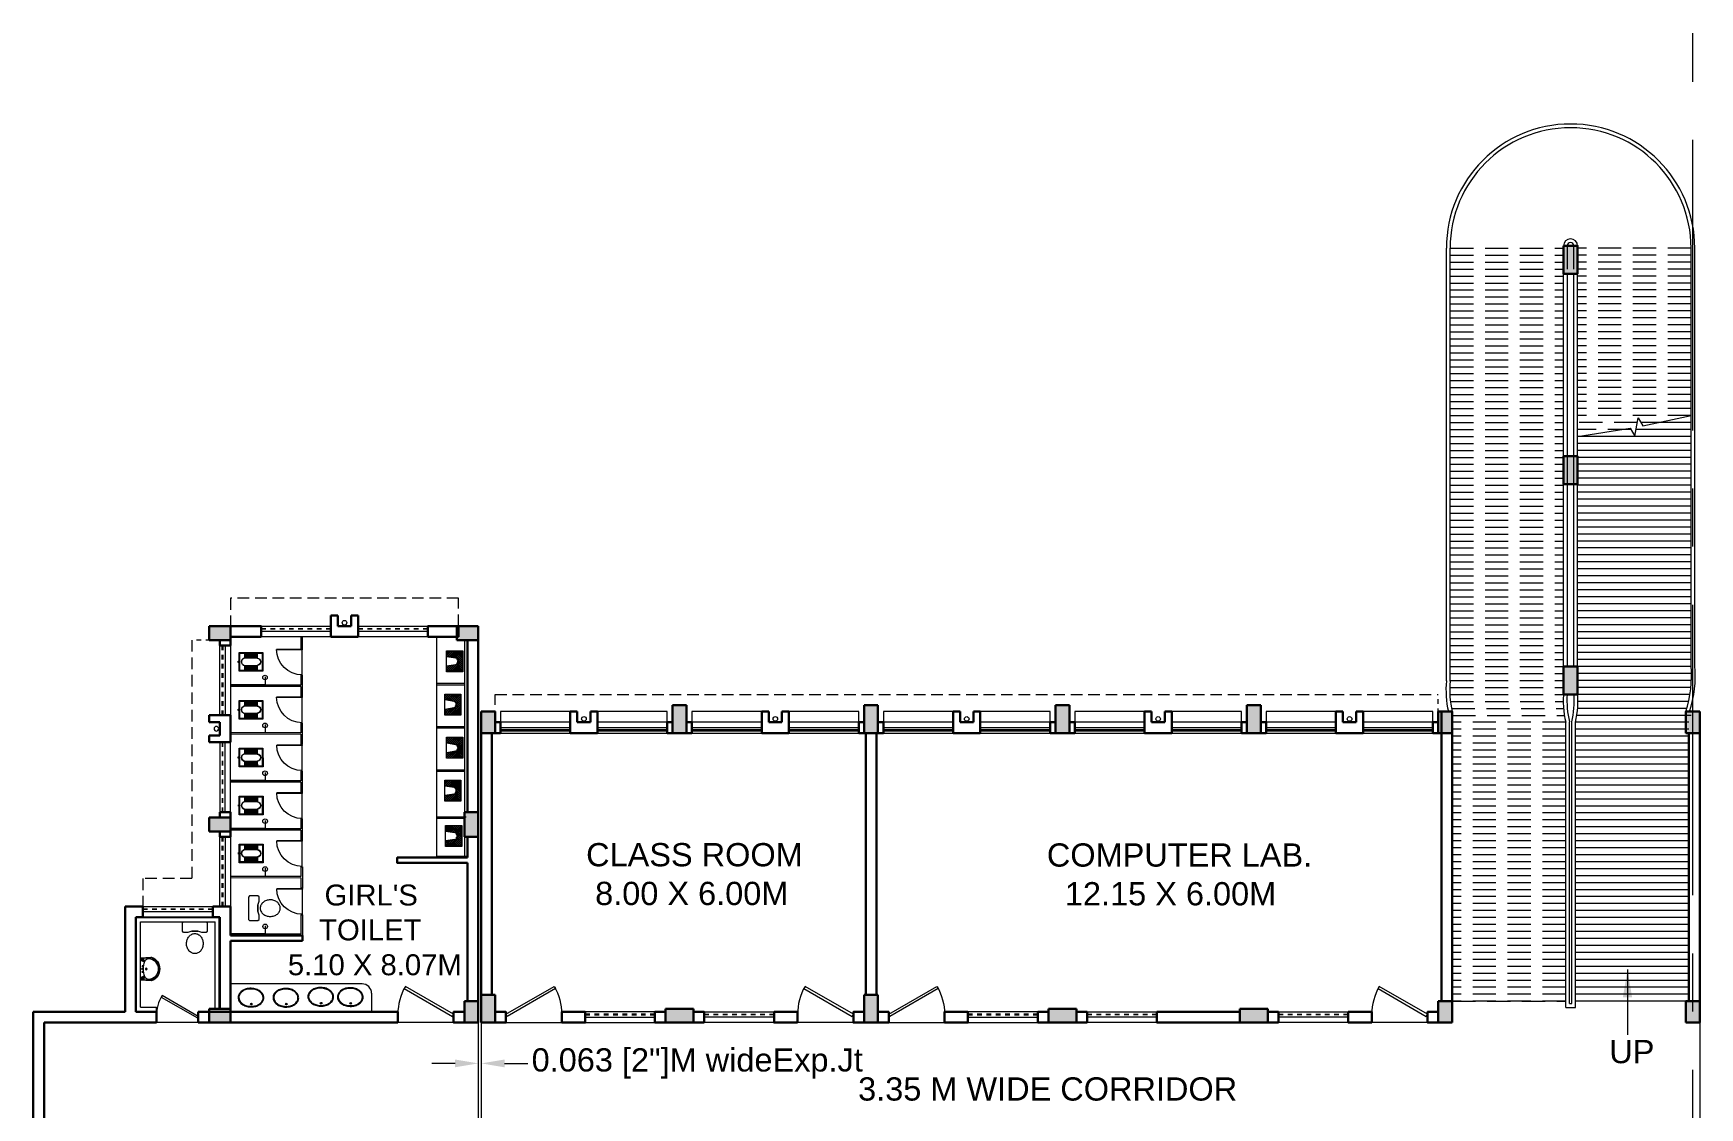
# Model space of a CAD drawing. Header units: millimetres. Extents: x 1898 to 3725, y 783 to 1532.
# Drawn here: x 3295.74 to 3331.57, y 1094.45 to 1117.56 of the extents above; entities that cross this region are included whole.
import ezdxf

# ---------------------------------------------------------------- set-up
doc = ezdxf.new("R2010")
doc.units = ezdxf.units.MM
for name, pattern in [('CENTER', [2, 1.25, -0.25, 0.25, -0.25]), ('CENTER2', [1.125, 0.75, -0.125, 0.125, -0.125]), ('DASHED', [0.75, 0.5, -0.25]), ('DASHED2', [0.375, 0.25, -0.125])]:
    doc.linetypes.add(name, pattern=pattern)
doc.layers.get('0').update_dxf_attribs({"lineweight": 20})
doc.layers.get('Defpoints').update_dxf_attribs({"lineweight": 15})
for name, color, linetype, lineweight in [('CLL LEV.', 15, 'Continuous', 18), ('COL HATCH', 253, 'Continuous', 13), ('Column', 251, 'Continuous', 30), ('CUBICAL TOILET', 5, 'Continuous', 15), ('DIM', 6, 'Continuous', 18), ('Door', 54, 'Continuous', 18), ('ELEV.2', 250, 'Continuous', 20), ('expension joint', 248, 'Continuous', 18), ('Fixture', 44, 'Continuous', 13), ('GRID', 134, 'CENTER', 18), ('PROJ.', 30, 'DASHED2', 15), ('Railing', 23, 'Continuous', 13), ('RAMP', 213, 'Continuous', 20), ('TEXT', 7, 'Continuous', 15), ('Ventilator', 4, 'DASHED', 18), ('Wall', 7, 'Continuous', 30), ('Window', 150, 'Continuous', 15), ('Window-Wall', 7, 'Continuous', 18)]:
    doc.layers.add(name, color=color, linetype=linetype, lineweight=lineweight)
doc.styles.add('DIM', font='arial.ttf', dxfattribs={"height": 0.5})
doc.styles.add('L120', font='arial.ttf', dxfattribs={"height": 0.6})
doc.styles.get("Standard").update_dxf_attribs({"font": 'arial.ttf', "height": 0.2})
doc.dimstyles.new('Current Dim style', dxfattribs={"dimscale": 0.3, "dimtxt": 0.2, "dimasz": 2, "dimexe": 0.18, "dimexo": 1, "dimgap": 0.09, "dimtad": 0, "dimzin": 0, "dimdsep": 46, "dimtxsty": 'Standard', "dimcen": 0.09, "dimclrd": 256, "dimclre": 256, "dimclrt": 7, "dimadec": 0, "dimazin": 0, "dimtfac": 1, "dimtofl": 0, "dimtmove": 2, "dimatfit": 3, "dimfxl": 0, "dimtolj": 1, "dimtzin": 0, "dimlwd": -1, "dimlwe": -1, "dimarcsym": 0})
doc.dimstyles.new('DIM', dxfattribs={"dimtxt": 0.5, "dimasz": 0.5, "dimexe": 0.02, "dimexo": 0, "dimgap": 0.1, "dimtad": 0, "dimdec": 3, "dimzin": 0, "dimdsep": 46, "dimtxsty": 'DIM', "dimcen": 0, "dimclrd": 251, "dimclre": 256, "dimclrt": 7, "dimadec": 0, "dimazin": 0, "dimtfac": 1, "dimtdec": 3, "dimtofl": 0, "dimtmove": 0, "dimatfit": 3, "dimfxl": 0, "dimtolj": 1, "dimtzin": 0, "dimlwd": -1, "dimlwe": -1, "dimarcsym": 0})

# ---------------------------------------------------------------- blocks, each defined once
blk = doc.blocks.new('*U18')
for p, q in [((0, 0), (0, 6)), ((40, 0), (40, 6))]:
    blk.add_line(p, q)
blk.add_lwpolyline([(0, 0), (34.6, -20), (35.5, -18.5), (0.9, 1.5)], close=True)
blk.add_arc((0, 0), 40, 330, 360)
blk = doc.blocks.new('Door')
at = {"layer": 'Door'}
blk.add_line((0, 0.18), (1.199, 0.18), dxfattribs=at)
at = {"layer": 'Door', "xscale": 0.0299845412869386, "yscale": 0.0299845412869386, "zscale": 0.0299845412869386}
blk.add_blockref('*U18', (0, 0), dxfattribs=at)
blk = doc.blocks.new('VENTILATOR')
at = {"layer": 'Ventilator', "ltscale": 0.02}
for p, q in [((-0.18, -1.5), (-0.18, 0)), ((-0.165, 0), (-0.165, -1.5))]:
    blk.add_line(p, q, dxfattribs=at)
at = {"layer": 'Window-Wall'}
for p, q in [((-0.23, 0), (0, 0)), ((-0.23, -1.5), (-0.23, 0)), ((-0.115, 0), (-0.115, -1.5)), ((0, 0), (0, -1.5)), ((-0.23, -1.5), (0, -1.5))]:
    blk.add_line(p, q, dxfattribs=at)
blk = doc.blocks.new('WINDOW 1')
at = {"layer": 'CLL LEV.'}
for p, q in [((-0.23, 0), (-0.46, 0)), ((-0.46, 0), (-0.46, -1.5)), ((-0.46, -1.5), (-0.23, -1.5))]:
    blk.add_line(p, q, dxfattribs=at)
at = {"layer": 'Window'}
for p, q in [((-0.065, 0), (-0.065, -1.5)), ((-0.05, -1.5), (-0.05, 0))]:
    blk.add_line(p, q, dxfattribs=at)
at = {"layer": 'Window-Wall'}
for p, q in [((0, 0), (-0.23, 0)), ((-0.23, 0), (-0.23, -1.5)), ((-0.115, 0), (-0.115, -1.5)), ((0, -1.5), (0, 0)), ((-0.23, -1.5), (0, -1.5))]:
    blk.add_line(p, q, dxfattribs=at)
blk = doc.blocks.new('SHAFT')
at = {"layer": 'Fixture'}
blk.add_circle((0.327, -0.302), 0.05, dxfattribs=at)
at = {"layer": 'Wall'}
for p, q in [((0.035, 0), (0.62, 0)), ((0.035, 0), (0.035, -0.46)), ((0.185, -0.46), (0.185, -0.23)), ((0.185, -0.23), (0.47, -0.23)), ((0.47, -0.46), (0.47, -0.23)), ((0.62, 0), (0.62, -0.46)), ((0.035, -0.46), (0.185, -0.46)), ((0.62, -0.46), (0.47, -0.46))]:
    blk.add_line(p, q, dxfattribs=at)
blk = doc.blocks.new('C2')
at = {"layer": 'COL HATCH'}
h = blk.add_hatch(color=256, dxfattribs=at)
h.dxf.hatch_style = 1
h.paths.add_polyline_path([(0.3, 0), (0, 0), (0, -0.6), (0.3, -0.6)])
at = {"layer": 'Column'}
for p, q in [((0, 0), (0, -0.6)), ((0.3, 0), (0, 0)), ((0.3, -0.6), (0.3, 0)), ((0, -0.6), (0.3, -0.6))]:
    blk.add_line(p, q, dxfattribs=at)
blk = doc.blocks.new('C3')
at = {"layer": 'COL HATCH'}
h = blk.add_hatch(color=256, dxfattribs=at)
h.dxf.hatch_style = 1
h.paths.add_polyline_path([(0.3, 0), (0, 0), (0, -0.53), (0.3, -0.53)])
at = {"layer": 'Column'}
for p, q in [((0, 0), (0, -0.53)), ((0.3, 0), (0, 0)), ((0.3, -0.53), (0.3, 0)), ((0, -0.53), (0.3, -0.53))]:
    blk.add_line(p, q, dxfattribs=at)
blk = doc.blocks.new('CU')
at = {"layer": 'COL HATCH', "linetype": 'CENTER2'}
h = blk.add_hatch(color=256, dxfattribs=at)
h.dxf.hatch_style = 1
h.paths.add_polyline_path([(0, 0.035), (0, -0.265), (0.46, -0.265), (0.46, 0.035)])
at = {"layer": 'Column', "linetype": 'CENTER2'}
blk.add_lwpolyline([(0, 0.035), (0, -0.265), (0.46, -0.265), (0.46, 0.035), (0, 0.035)], dxfattribs=at)
blk = doc.blocks.new('RH 1200')
for p, q in [((21, 0), (21, 43.3)), ((21.7, 0), (21.7, 43.3)), ((-21.7, 0), (21.7, 0)), ((21.7, 0), (21, 0))]:
    blk.add_line(p, q)
at = {"extrusion": (0, 0, -1)}
blk.add_ellipse((21.7, 0), major_axis=(-30.6, 30.6), ratio=1, start_param=5.497787, end_param=7.068583, dxfattribs=at)
blk = doc.blocks.new('GHH')
at = {"layer": 'Door', "ltscale": 20}
blk.add_line((3289.697, -299.103), (3289.697, -299.853), dxfattribs=at)
at = {"layer": 'Door', "ltscale": 20, "xscale": 0.015874999996413, "yscale": 0.015874999996413, "zscale": 0.015874999996413, "rotation": 270}
blk.add_blockref('RH 1200', (3289.697, -299.479), dxfattribs=at)
blk = doc.blocks.new('RSA CL6')
for p, q in [((5.5, 3.5), (5.5, 7.3)), ((5.9, 3.5), (5.9, 7.3)), ((6.3, 3.5), (6.3, 7.3)), ((6.7, 3.4), (6.7, 7.3)), ((7.1, 3.4), (7.1, 7.3)), ((7.5, 3.4), (7.5, 7.3)), ((7.9, 3.4), (7.9, 7.3)), ((8.3, 3.4), (8.3, 7.3)), ((8.7, 3.4), (8.7, 7.3)), ((9.1, 3.4), (9.1, 7.3)), ((9.4, 3.4), (9.4, 7.3)), ((9.8, 3.4), (9.8, 7.3)), ((10.2, 3.4), (10.2, 7.3)), ((10.6, 3.4), (10.6, 7.3)), ((11, 3.3), (11, 7.3)), ((11.4, 3.3), (11.4, 7.3)), ((11.8, 3.3), (11.8, 7.3)), ((12.2, 3.3), (12.2, 7.3)), ((12.6, 3.3), (12.6, 7.3)), ((13, 3.3), (13, 7.3)), ((13.4, 3.3), (13.4, 7.3)), ((13.8, 3.3), (13.8, 7.3)), ((14.2, 3.3), (14.2, 7.3)), ((14.6, 3.3), (14.6, 7.3)), ((15, 3.2), (15, 7.3)), ((15.4, 3.2), (15.4, 7.3)), ((15.7, 3.2), (15.7, 7.3)), ((16.1, 3.2), (16.1, 7.3)), ((16.1, 7.3), (16.1, 3.2)), ((5.5, -7.3), (5.5, -3.5)), ((5.9, -7.3), (5.9, -3.5)), ((6.3, -7.3), (6.3, -3.4)), ((6.7, -7.3), (6.7, -3.4)), ((7.1, -7.3), (7.1, -3.4)), ((7.5, -7.3), (7.5, -3.4)), ((7.9, -7.3), (7.9, -3.4)), ((8.3, -7.3), (8.3, -3.4)), ((8.7, -7.3), (8.7, -3.4)), ((9.1, -7.3), (9.1, -3.4)), ((9.4, -7.3), (9.4, -3.4)), ((9.8, -7.3), (9.8, -3.3)), ((10.2, -7.3), (10.2, -3.3)), ((10.6, -7.3), (10.6, -3.3)), ((11, -7.3), (11, -3.3)), ((11.4, -7.3), (11.4, -3.3)), ((11.8, -7.3), (11.8, -3.3)), ((12.2, -7.3), (12.2, -3.3)), ((12.6, -7.3), (12.6, -3.3)), ((13, -7.3), (13, -3.3)), ((13.4, -7.3), (13.4, -3.2)), ((13.8, -7.3), (13.8, -3.2)), ((14.2, -7.3), (14.2, -3.2)), ((14.6, -7.3), (14.6, -3.2)), ((15, -7.3), (15, -3.2)), ((15.4, -7.3), (15.4, -3.2)), ((15.7, -7.3), (15.7, -3.2)), ((16.1, -3.2), (16.1, -7.3)), ((16.1, -7.3), (16.1, -3.2))]:
    blk.add_line(p, q)
blk.add_lwpolyline([(0.8, -0.6), (0, -0.6), (0, 0.6), (0.8, 0.6)])
for points in [[(0.8, 7.9), (20.9, 7.9), (20.9, -7.9), (0.8, -7.9)], [(1.4, 7.3), (20.3, 7.3), (20.3, -7.3), (1.4, -7.3)]]:
    blk.add_lwpolyline(points, close=True)
for points in [[(5.5, 3.5), (16.1, 3.2, -0.899983), (16.1, -3.2), (5.5, -3.5, -0.799392)], [(5.5, 3.3), (16.1, 3, -0.897689), (16.1, -3), (5.6, -3.3, -0.793494), (5.5, 3.3)]]:
    blk.add_lwpolyline(points, format="xyb", close=True)
blk = doc.blocks.new('ENGLISH SHEET')
at = {"layer": 'Fixture'}
for p, q in [((4663.798, 251.204), (4663.773, 251.179)), ((4663.773, 251.179), (4663.773, 250.696)), ((4663.976, 251.204), (4663.798, 251.204)), ((4664.002, 251.179), (4663.976, 251.204)), ((4664.002, 251.09), (4664.002, 251.179)), ((4663.976, 251.001), (4664.002, 251.09)), ((4663.976, 250.874), (4663.976, 251.001)), ((4663.976, 251.001), (4663.976, 250.874)), ((4664.002, 250.785), (4663.976, 250.874)), ((4664.002, 250.696), (4664.002, 250.785)), ((4663.773, 250.696), (4663.798, 250.67)), ((4663.798, 250.67), (4663.976, 250.67)), ((4663.976, 250.67), (4664.002, 250.696))]:
    blk.add_line(p, q, dxfattribs=at)
blk.add_lwpolyline([(4664.459, 250.937, 0.117036), (4664.443, 251.003, 0.104338), (4664.396, 251.063, 0.09029), (4664.321, 251.105, 0.09898), (4664.243, 251.115, 0.08237), (4664.159, 251.101, 0.09029), (4664.09, 251.063, 0.104338), (4664.043, 251.003, 0.117036), (4664.027, 250.937, 0.117036), (4664.043, 250.871, 0.104338), (4664.09, 250.811, 0.09029), (4664.159, 250.773, 0.08237), (4664.243, 250.759, 0.08237), (4664.327, 250.773, 0.09029), (4664.396, 250.811, 0.104338), (4664.443, 250.871, 0.117036)], format="xyb", close=True, dxfattribs=at)
blk = doc.blocks.new('RSA BASIN 2')
for points in [[(10.7, -8.1, 0.12976), (10, -5.2, 0.106426), (7.6, -2.5, 0.084431), (4.3, -0.7, 0.073534), (0, 0, 0.073534), (-4.3, -0.5, 0.084431), (-7.7, -2.2, 0.106426), (-10.2, -4.8, 0.12976), (-11, -7.7, 0.12976), (-10.3, -10.6, 0.106426), (-7.9, -13.3, 0.084431), (-4.6, -15.1, 0.073534), (-0.3, -15.8, 0.073534), (4, -15.3, 0.084431), (7.4, -13.6, 0.106426), (9.9, -11, 0.12976)], [(10.1, -7.9, 0.119977), (9.4, -5.5, 0.106426), (7.3, -2.9, 0.084431), (4.1, -1.3, 0.073534), (0, -0.6, 0.073534), (-4.1, -1.1, 0.084431), (-7.4, -2.6, 0.106426), (-9.7, -5.1, 0.12976), (-10.4, -7.7, 0.009633), (-10.4, -7.9, 0.119977), (-9.8, -10.3, 0.106426), (-7.6, -12.9, 0.084431), (-4.4, -14.5, 0.073534), (-0.3, -15.2, 0.073534), (3.8, -14.7, 0.084431), (7.1, -13.2, 0.106426), (9.3, -10.7, 0.12976), (10.1, -8.1, 0.009633)]]:
    blk.add_lwpolyline(points, format="xyb", close=True)
for radius in [0.7, 0.479]:
    blk.add_circle((-0.5, -2.5), radius)
blk = doc.blocks.new('RSA BASIN 9')
for points in [[(-0.1, -16.2, 0.340881), (10, -9, 0.074195), (10.1, -8.9), (9.5, 0), (-9.5, 0), (-10, -8.8, 0.082611), (-10, -9.2, 0.330812), (-0.1, -16.2)], [(0, -15, 0.391482), (8.9, -6.7, 0.252869), (6.5, -3.5, 0.087242), (0, -2.5, 0.079484), (-6.5, -3.5, 0.2542), (-8.8, -6.7, 0.39026), (0, -15)], [(-8.6, -2, -0.907437), (-8.4, -1.8), (-7.5, -2.6, -0.907437), (-7.6, -2.7)], [(-8.2, -1.6, -0.907437), (-8.1, -1.5), (-7.1, -2.3, -0.907437), (-7.3, -2.4)], [(-7.8, -1.3, -0.907437), (-7.7, -1.2), (-6.8, -1.9, -0.907437), (-6.9, -2.1)], [(7.8, -1.3, 0.907437), (7.7, -1.2), (6.8, -1.9, 0.907437), (6.9, -2.1)], [(8.2, -1.6, 0.907437), (8.1, -1.5), (7.1, -2.3, 0.907437), (7.3, -2.4)], [(8.6, -2, 0.907437), (8.4, -1.8), (7.5, -2.6, 0.907437), (7.6, -2.7)]]:
    blk.add_lwpolyline(points, format="xyb", close=True)
for points in [[(-5.9, -3.3), (-6.2, -3, -0.183787), (-6.2, -2.7, 0.126662), (-6.2, -2.4), (-6.6, -1.4, 0.35453), (-7.1, -1), (-8.7, -1, 0.414214), (-9.1, -1.4), (-9.6, -9.1, 0.329849), (-0.1, -15.8, 0.338736), (9.6, -8.9, 0.075632), (9.7, -8.8), (9.1, -1.4, 0.414214), (8.7, -1), (7.1, -1, 0.35453), (6.6, -1.4), (6.2, -2.4, 0.126662), (6.2, -2.7, -0.183787), (6.2, -3), (5.9, -3.3)], [(-6.2, -3.4), (-6.2, -3.3, 0.220542), (-6.5, -3.1), (-8.7, -2.8, -0.361119), (-9.2, -2.3)], [(6.2, -3.4), (6.2, -3.3, -0.220542), (6.5, -3.1), (8.7, -2.8, 0.358803), (9.2, -2.3, 0.358803)]]:
    blk.add_lwpolyline(points, format="xyb")
for centre, radius in [((-2.3, -1.6), 0.399), ((0, -4.8), 0.771), ((0, -4.8), 0.602), ((0, -1.2), 0.399), ((2.3, -1.5), 0.399)]:
    blk.add_circle(centre, radius)
blk = doc.blocks.new('*X4')
at = {"color": 0}
for p, q in [((705, 323), (943, 561)), ((705, 365), (900, 561)), ((705, 408), (858, 561)), ((705, 450), (815, 561)), ((705, 493), (773, 561)), ((705, 535), (730, 561)), ((848, 383), (705, 526)), ((842, 346), (705, 483)), ((835, 310), (705, 441)), ((705, 280), (858, 434)), ((829, 274), (705, 398)), ((705, 238), (847, 381)), ((854, 419), (712, 561)), ((866, 449), (755, 561)), ((888, 469), (797, 561)), ((921, 479), (839, 561)), ((1145, 298), (882, 561)), ((899, 474), (985, 561)), ((1145, 340), (924, 561)), ((944, 477), (1027, 561)), ((1145, 383), (967, 561)), ((971, 462), (1070, 561)), ((990, 438), (1112, 561)), ((998, 404), (1145, 551)), ((1145, 255), (999, 401)), ((1004, 368), (1145, 508)), ((1145, 425), (1009, 561)), ((1011, 332), (1145, 466)), ((1017, 295), (1145, 423)), ((1023, 259), (1145, 381)), ((1145, 467), (1051, 561)), ((1145, 510), (1094, 561)), ((1145, 552), (1136, 561)), ((823, 237), (705, 356)), ((798, 221), (705, 314)), ((755, 221), (705, 271)), ((713, 221), (705, 229)), ((730, 221), (839, 330)), ((772, 221), (830, 279)), ((815, 221), (822, 228)), ((1137, 221), (1007, 350)), ((1095, 221), (1016, 299)), ((1052, 221), (1024, 248)), ((1029, 223), (1145, 339)), ((1069, 221), (1145, 296)), ((1112, 221), (1145, 254))]:
    blk.add_line(p, q, dxfattribs=at)
blk = doc.blocks.new('RSA CL7')
blk.add_lwpolyline([(8.9, 0), (-8.9, 0), (-8.9, -13.8), (-3.9, -13.8), (3.9, -13.8), (8.9, -13.8)], close=True)
blk.add_lwpolyline([(-4.1, -13.6), (-2.8, -5.7, -0.835943), (2.8, -5.8), (4.1, -13.6), (8.7, -13.6), (8.7, -0.2), (-8.7, -0.2), (-8.7, -13.6)], format="xyb", close=True)
blk.add_lwpolyline([(-3.9, -13.8), (-2.6, -5.8, -0.835548), (2.6, -5.8), (3.9, -13.8)], format="xyb")
for centre, start, end in [((-1.4, -4.1), 207.2135, 40.9564), ((0, -3.6), 185.8999, 355.8249), ((1.5, -4.1), 140.9962, 329.3468)]:
    blk.add_arc(centre, 0.493, start, end)
at = {"xscale": 0.0393714285714286, "yscale": 0.0393714285714286, "zscale": 0.0393714285714286}
blk.add_blockref('*X4', (-36.4, -22.3), dxfattribs=at)
blk = doc.blocks.new('RAMP')
at = {"layer": 'COL HATCH'}
h = blk.add_hatch(color=256, dxfattribs=at)
h.dxf.hatch_style = 1
h.paths.add_polyline_path([(2.545, -5.55), (2.845, -5.55), (2.845, -6.15), (2.545, -6.15)])
h = blk.add_hatch(color=256, dxfattribs=at)
h.dxf.hatch_style = 1
h.paths.add_polyline_path([(2.545, -10.075), (2.845, -10.075), (2.845, -10.675), (2.545, -10.675)])
h = blk.add_hatch(color=256, dxfattribs=at)
h.dxf.hatch_style = 1
h.paths.add_polyline_path([(2.545, -14.6), (2.845, -14.6), (2.845, -15.2), (2.545, -15.2)])
at = {"layer": 'Column'}
for points in [[(2.545, -5.55), (2.845, -5.55), (2.845, -6.15), (2.545, -6.15)], [(2.545, -10.075), (2.845, -10.075), (2.845, -10.675), (2.545, -10.675)], [(2.545, -14.6), (2.845, -14.6), (2.845, -15.2), (2.545, -15.2)]]:
    blk.add_lwpolyline(points, close=True, dxfattribs=at)
at = {"layer": 'DIM'}
blk.add_line((2.845, -14.9), (2.845, -14.9), dxfattribs=at)
at = {"layer": 'DIM', "linetype": 'Continuous'}
blk.add_lwpolyline([(2.845, -9.65), (3.979, -9.471), (4.079, -9.644), (4.148, -9.251), (4.248, -9.424), (5.285, -9.2)], dxfattribs=at)
at = {"layer": 'Railing'}
for p, q in [((0.025, -14.909), (0.025, -5.6)), ((0.105, -14.913), (0.105, -5.6)), ((2.545, -14.67), (2.545, -5.55)), ((2.625, -6.05), (2.625, -5.55)), ((2.765, -6.05), (2.765, -5.55)), ((2.845, -14.67), (2.845, -5.55)), ((5.285, -14.583), (5.285, -5.6)), ((5.365, -14.579), (5.365, -5.6)), ((2.625, -14.6), (2.625, -6.15)), ((2.765, -14.6), (2.765, -6.15)), ((2.59, -21.935), (2.59, -15.8)), ((2.67, -21.848), (2.67, -15.791)), ((2.72, -21.848), (2.72, -15.791)), ((2.8, -21.935), (2.8, -15.8)), ((2.67, -21.848), (2.72, -21.848)), ((2.59, -21.935), (2.8, -21.935))]:
    blk.add_line(p, q, dxfattribs=at)
for centre, radius, start, end in [((2.695, -5.6), 2.67, 0, 180), ((2.695, -5.6), 2.59, 0, 180), ((2.695, -5.55), 0.15, 0, 180), ((2.695, -5.55), 0.07, 0, 180), ((2.098, -15.107), 2.082, 174.5626, 192.8599), ((2.098, -15.107), 2.002, 174.4549, 193.3831), ((4.618, -15.327), 2.082, 174.5626, 193.1223), ((4.618, -15.327), 2.002, 176.3533, 193.3831), ((0.772, -15.327), 2.002, 346.6169, 3.6467), ((0.772, -15.327), 2.082, 346.8777, 5.4374)]:
    blk.add_arc(centre, radius, start, end, dxfattribs=at)
at = {"layer": 'Railing', "linetype": 'Continuous'}
for radius, start, end in [(2.431, 341.5595, 5.152), (2.511, 342.1671, 5.0692)]:
    blk.add_arc((2.864, -14.801), radius, start, end, dxfattribs=at)
at = {"layer": 'RAMP', "linetype": 'DASHED'}
for p, q in [((0.105, -5.6), (2.545, -5.6)), ((5.285, -5.6), (2.845, -5.6)), ((0.105, -5.75), (2.545, -5.75)), ((0.105, -5.9), (2.545, -5.9)), ((0.105, -6.05), (2.545, -6.05)), ((5.285, -5.75), (2.845, -5.75)), ((5.285, -5.9), (2.845, -5.9)), ((5.285, -6.05), (2.845, -6.05)), ((0.105, -6.2), (2.545, -6.2)), ((0.105, -6.35), (2.545, -6.35)), ((5.285, -6.2), (2.845, -6.2)), ((5.285, -6.35), (2.845, -6.35)), ((0.105, -6.5), (2.545, -6.5)), ((0.105, -6.65), (2.545, -6.65)), ((0.105, -6.8), (2.545, -6.8)), ((5.285, -6.5), (2.845, -6.5)), ((5.285, -6.65), (2.845, -6.65)), ((5.285, -6.8), (2.845, -6.8)), ((0.105, -6.95), (2.545, -6.95)), ((0.105, -7.1), (2.545, -7.1)), ((5.285, -6.95), (2.845, -6.95)), ((5.285, -7.1), (2.845, -7.1)), ((0.105, -7.25), (2.545, -7.25)), ((0.105, -7.4), (2.545, -7.4)), ((5.285, -7.25), (2.845, -7.25)), ((5.285, -7.4), (2.845, -7.4)), ((0.105, -7.55), (2.545, -7.55)), ((0.105, -7.7), (2.545, -7.7)), ((0.105, -7.85), (2.545, -7.85)), ((5.285, -7.55), (2.845, -7.55)), ((5.285, -7.7), (2.845, -7.7)), ((5.285, -7.85), (2.845, -7.85)), ((0.105, -8), (2.545, -8)), ((0.105, -8.15), (2.545, -8.15)), ((5.285, -8), (2.845, -8)), ((5.285, -8.15), (2.845, -8.15)), ((0.105, -8.3), (2.545, -8.3)), ((0.105, -8.45), (2.545, -8.45)), ((5.285, -8.3), (2.845, -8.3)), ((5.285, -8.45), (2.845, -8.45)), ((0.105, -8.6), (2.545, -8.6)), ((0.105, -8.75), (2.545, -8.75)), ((0.105, -8.9), (2.545, -8.9)), ((5.285, -8.6), (2.845, -8.6)), ((5.285, -8.75), (2.845, -8.75)), ((5.285, -8.9), (2.845, -8.9)), ((0.105, -9.05), (2.545, -9.05)), ((0.105, -9.2), (2.545, -9.2)), ((5.285, -9.05), (2.845, -9.05)), ((5.285, -9.2), (2.845, -9.2)), ((0.105, -9.35), (2.545, -9.35)), ((0.105, -9.5), (2.545, -9.5)), ((0.105, -9.65), (2.545, -9.65)), ((4.131, -9.35), (2.845, -9.35)), ((3.996, -9.5), (2.845, -9.5)), ((0.105, -9.8), (2.545, -9.8)), ((0.105, -9.95), (2.545, -9.95)), ((0.105, -10.1), (2.545, -10.1)), ((0.105, -10.25), (2.545, -10.25)), ((0.105, -10.4), (2.545, -10.4)), ((0.105, -10.55), (2.545, -10.55)), ((0.105, -10.7), (2.545, -10.7)), ((0.105, -10.85), (2.545, -10.85)), ((0.105, -11), (2.545, -11)), ((0.105, -11.15), (2.545, -11.15)), ((0.105, -11.3), (2.545, -11.3)), ((0.105, -11.45), (2.545, -11.45)), ((0.105, -11.6), (2.545, -11.6)), ((0.105, -11.75), (2.545, -11.75)), ((0.105, -11.9), (2.545, -11.9)), ((0.105, -12.05), (2.545, -12.05)), ((0.105, -12.2), (2.545, -12.2)), ((0.105, -12.35), (2.545, -12.35)), ((0.105, -12.5), (2.545, -12.5)), ((0.105, -12.65), (2.545, -12.65)), ((0.105, -12.8), (2.545, -12.8)), ((0.105, -12.95), (2.545, -12.95)), ((0.105, -13.1), (2.545, -13.1)), ((0.105, -13.25), (2.545, -13.25)), ((0.105, -13.4), (2.545, -13.4)), ((0.105, -13.55), (2.545, -13.55)), ((0.105, -13.7), (2.545, -13.7)), ((0.105, -13.85), (2.545, -13.85)), ((0.105, -14), (2.545, -14)), ((0.105, -14.15), (2.545, -14.15)), ((0.105, -14.3), (2.545, -14.3)), ((0.105, -14.45), (2.545, -14.45)), ((0.105, -14.6), (2.545, -14.6)), ((0.105, -14.75), (2.545, -14.75)), ((0.105, -14.9), (2.545, -14.9)), ((0.105, -15.05), (2.545, -15.05)), ((0.105, -15.2), (2.54, -15.2)), ((0.11, -15.35), (2.536, -15.35)), ((0.135, -15.5), (2.545, -15.5)), ((0.15, -15.65), (2.561, -15.65)), ((2.59, -15.8), (0.15, -15.8)), ((2.59, -15.95), (0.15, -15.95)), ((2.59, -16.1), (0.15, -16.1)), ((2.59, -16.25), (0.15, -16.25)), ((2.59, -16.4), (0.15, -16.4)), ((2.59, -16.55), (0.15, -16.55)), ((2.59, -16.7), (0.15, -16.7)), ((2.59, -16.85), (0.15, -16.85)), ((2.59, -17), (0.15, -17)), ((2.59, -17.15), (0.15, -17.15)), ((2.59, -17.3), (0.15, -17.3)), ((2.59, -17.45), (0.15, -17.45)), ((2.59, -17.6), (0.15, -17.6)), ((2.59, -17.75), (0.15, -17.75)), ((2.59, -17.9), (0.15, -17.9)), ((2.59, -18.05), (0.15, -18.05)), ((2.59, -18.2), (0.15, -18.2)), ((2.59, -18.35), (0.15, -18.35)), ((2.59, -18.5), (0.15, -18.5)), ((2.59, -18.65), (0.15, -18.65)), ((2.59, -18.8), (0.15, -18.8)), ((2.59, -18.95), (0.15, -18.95)), ((2.59, -19.1), (0.15, -19.1)), ((2.59, -19.25), (0.15, -19.25)), ((2.59, -19.4), (0.15, -19.4)), ((2.59, -19.55), (0.15, -19.55)), ((2.59, -19.7), (0.15, -19.7)), ((2.59, -19.85), (0.15, -19.85)), ((2.59, -20), (0.15, -20)), ((2.59, -20.15), (0.15, -20.15)), ((2.59, -20.3), (0.15, -20.3)), ((2.59, -20.45), (0.15, -20.45)), ((2.59, -20.6), (0.15, -20.6)), ((2.59, -20.75), (0.15, -20.75)), ((2.59, -20.9), (0.15, -20.9)), ((2.59, -21.05), (0.15, -21.05)), ((2.59, -21.2), (0.15, -21.2)), ((2.59, -21.35), (0.15, -21.35)), ((2.59, -21.5), (0.15, -21.5)), ((2.59, -21.65), (0.15, -21.65)), ((0.15, -21.8), (2.59, -21.8)), ((2.59, -21.8), (0.15, -21.8))]:
    blk.add_line(p, q, dxfattribs=at)
at = {"layer": 'RAMP'}
for p, q in [((5.285, -9.65), (2.845, -9.65)), ((5.285, -9.5), (4.104, -9.5)), ((5.285, -9.35), (4.205, -9.35)), ((5.285, -9.8), (2.845, -9.8)), ((5.285, -9.95), (2.845, -9.95)), ((5.285, -10.1), (2.845, -10.1)), ((5.285, -10.25), (2.845, -10.25)), ((5.285, -10.4), (2.845, -10.4)), ((5.285, -10.55), (2.845, -10.55)), ((5.285, -10.7), (2.845, -10.7)), ((5.285, -10.85), (2.845, -10.85)), ((5.285, -11), (2.845, -11)), ((5.285, -11.15), (2.845, -11.15)), ((5.285, -11.3), (2.845, -11.3)), ((5.285, -11.45), (2.845, -11.45)), ((5.285, -11.6), (2.845, -11.6)), ((5.285, -11.75), (2.845, -11.75)), ((5.285, -11.9), (2.845, -11.9)), ((5.285, -12.05), (2.845, -12.05)), ((5.285, -12.2), (2.845, -12.2)), ((5.285, -12.35), (2.845, -12.35)), ((5.285, -12.5), (2.845, -12.5)), ((5.285, -12.65), (2.845, -12.65)), ((5.285, -12.8), (2.845, -12.8)), ((5.285, -12.95), (2.845, -12.95)), ((5.285, -13.1), (2.845, -13.1)), ((5.285, -13.25), (2.845, -13.25)), ((5.285, -13.4), (2.845, -13.4)), ((5.285, -13.55), (2.845, -13.55)), ((5.285, -13.7), (2.845, -13.7)), ((5.285, -13.85), (2.845, -13.85)), ((5.285, -14), (2.845, -14)), ((5.285, -14.15), (2.845, -14.15)), ((5.285, -14.3), (2.845, -14.3)), ((5.285, -14.45), (2.845, -14.45)), ((5.285, -14.6), (2.845, -14.6)), ((5.294, -14.75), (2.845, -14.75)), ((5.293, -14.9), (2.845, -14.9)), ((5.285, -15.05), (2.845, -15.05)), ((5.262, -15.2), (2.85, -15.2)), ((5.232, -15.35), (2.854, -15.35)), ((5.285, -15.65), (2.829, -15.65)), ((5.192, -15.5), (2.845, -15.5)), ((5.24, -15.8), (2.8, -15.8)), ((5.24, -15.95), (2.8, -15.95)), ((5.24, -16.1), (2.8, -16.1)), ((5.229, -16.25), (2.8, -16.25)), ((5.24, -16.4), (2.8, -16.4)), ((5.24, -16.55), (2.8, -16.55)), ((5.24, -16.7), (2.8, -16.7)), ((5.24, -16.85), (2.8, -16.85)), ((5.24, -17), (2.8, -17)), ((5.24, -17.15), (2.8, -17.15)), ((5.24, -17.3), (2.8, -17.3)), ((5.24, -17.45), (2.8, -17.45)), ((5.24, -17.6), (2.8, -17.6)), ((5.24, -17.75), (2.8, -17.75)), ((5.24, -17.9), (2.8, -17.9)), ((5.24, -18.05), (2.8, -18.05)), ((5.24, -18.2), (2.8, -18.2)), ((5.24, -18.35), (2.8, -18.35)), ((5.24, -18.5), (2.8, -18.5)), ((5.24, -18.65), (2.8, -18.65)), ((5.24, -18.8), (2.8, -18.8)), ((5.24, -18.95), (2.8, -18.95)), ((5.24, -19.1), (2.8, -19.1)), ((5.24, -19.25), (2.8, -19.25)), ((5.24, -19.4), (2.8, -19.4)), ((5.24, -19.55), (2.8, -19.55)), ((5.24, -19.7), (2.8, -19.7)), ((5.24, -19.85), (2.8, -19.85)), ((5.24, -20), (2.8, -20)), ((5.24, -20.15), (2.8, -20.15)), ((5.24, -20.3), (2.8, -20.3)), ((5.24, -20.45), (2.8, -20.45)), ((5.24, -20.6), (2.8, -20.6)), ((5.24, -20.75), (2.8, -20.75)), ((5.24, -20.9), (2.8, -20.9)), ((5.24, -21.05), (2.8, -21.05)), ((5.24, -21.2), (2.8, -21.2)), ((5.24, -21.35), (2.8, -21.35)), ((5.24, -21.5), (2.8, -21.5)), ((5.24, -21.65), (2.8, -21.65)), ((5.24, -21.8), (2.8, -21.8))]:
    blk.add_line(p, q, dxfattribs=at)
at = {"layer": 'Wall'}
for p, q in [((-0.08, -15.57), (-0.08, -21.8)), ((0.15, -15.57), (0.15, -21.8)), ((5.47, -15.57), (5.47, -21.8)), ((5.24, -16.03), (5.24, -21.8))]:
    blk.add_line(p, q, dxfattribs=at)
at = {"layer": 'Column', "rotation": 270}
for p in [(0.115, -15.57), (5.435, -15.57), (0.115, -21.8), (5.435, -21.8)]:
    blk.add_blockref('CU', p, dxfattribs=at)
blk = doc.blocks.new('*D464')
at = {"layer": 'Defpoints', "color": 0, "lineweight": 15, "transparency": 16777216}
for p in [(-33.644, 24.193), (-33.581, 24.193), (-33.581, 23.317)]:
    blk.add_point(p, dxfattribs=at)
at = {"layer": 'DIM', "transparency": 16777216}
for p, q in [((-33.644, 24.193), (-33.644, 23.297)), ((-33.581, 24.193), (-33.581, 23.297))]:
    blk.add_line(p, q, dxfattribs=at)
at = {"layer": 'DIM', "color": 1, "transparency": 16777216}
for p, q in [((-34.144, 23.317), (-34.644, 23.317)), ((-33.081, 23.317), (-32.581, 23.317))]:
    blk.add_line(p, q, dxfattribs=at)
at = {"layer": 'DIM', "color": 1, "lineweight": 15, "transparency": 16777216}
for points in [[(-34.144, 23.4), (-34.144, 23.233), (-33.644, 23.317)], [(-33.081, 23.4), (-33.081, 23.233), (-33.581, 23.317)]]:
    blk.add_solid(points, dxfattribs=at)
at = {"layer": 'DIM', "color": 7, "transparency": 16777216, "insert": (-28.938, 23.317), "char_height": 0.5, "attachment_point": 5, "style": 'DIM'}
blk.add_mtext('\\A1;0.063 [2"]M wideExp.Jt', dxfattribs=at)
blk = doc.blocks.new('GROUND FLOOR')
at = {"layer": 'CUBICAL TOILET'}
for p, q in [((-37.4605, 32.4904), (-37.4603, 32.2347)), ((-37.4305, 32.4905), (-37.4303, 32.2347)), ((-37.4603, 32.2347), (-37.4303, 32.2347)), ((-37.4599, 31.6651), (-37.4598, 31.4554)), ((-37.4299, 31.6651), (-37.4599, 31.6651)), ((-37.4299, 31.6651), (-37.4298, 31.4255)), ((-37.4598, 31.4554), (-38.9798, 31.4545)), ((-37.4598, 31.4254), (-38.9798, 31.4245)), ((-37.4598, 31.4254), (-37.4596, 31.2047)), ((-37.4596, 31.2047), (-37.4296, 31.2048)), ((-37.4298, 31.4255), (-37.4296, 31.2048)), ((-37.4593, 30.6351), (-37.4591, 30.4254)), ((-37.4293, 30.6351), (-37.4593, 30.6351)), ((-37.4293, 30.6351), (-37.4291, 30.3955)), ((-37.4591, 30.4254), (-38.9738, 30.4245)), ((-37.4591, 30.3954), (-38.9738, 30.3945)), ((-37.4591, 30.3954), (-37.459, 30.1747)), ((-37.459, 30.1747), (-37.429, 30.1748)), ((-37.4291, 30.3955), (-37.429, 30.1748)), ((-37.4584, 29.3954), (-38.9784, 29.3945)), ((-37.4586, 29.6051), (-37.4584, 29.3954)), ((-37.4286, 29.6051), (-37.4586, 29.6051)), ((-37.4286, 29.6051), (-37.4284, 29.3655)), ((-37.4584, 29.3654), (-38.9784, 29.3645)), ((-37.4584, 29.3654), (-37.4583, 29.1447)), ((-37.4583, 29.1447), (-37.4283, 29.1448)), ((-37.4284, 29.3655), (-37.4283, 29.1448)), ((-37.4578, 28.3654), (-38.974, 28.3645)), ((-37.4578, 28.3354), (-38.974, 28.3345)), ((-37.4579, 28.5751), (-37.4578, 28.3654)), ((-37.4279, 28.5751), (-37.4579, 28.5751)), ((-37.4578, 28.3354), (-37.4576, 28.1147)), ((-37.4279, 28.5751), (-37.4278, 28.3355)), ((-37.4278, 28.3355), (-37.4276, 28.1148)), ((-37.4576, 28.1147), (-37.4276, 28.1148)), ((-37.4571, 27.3354), (-38.9771, 27.3345)), ((-37.4571, 27.3054), (-38.9771, 27.3045)), ((-37.4573, 27.5451), (-37.4571, 27.3354)), ((-37.4273, 27.5451), (-37.4573, 27.5451)), ((-37.4571, 27.3054), (-37.457, 27.0847)), ((-37.4273, 27.5451), (-37.4271, 27.3055)), ((-37.4271, 27.3055), (-37.427, 27.0848)), ((-37.457, 27.0847), (-37.427, 27.0848)), ((-37.4566, 26.5151), (-37.4563, 26.1004)), ((-37.4266, 26.5151), (-37.4566, 26.5151)), ((-37.4266, 26.5151), (-37.4263, 26.0705)), ((-37.4563, 26.1004), (-38.9763, 26.0995)), ((-37.4263, 26.0705), (-38.974, 26.0695))]:
    blk.add_line(p, q, dxfattribs=at)
at = {"layer": 'expension joint'}
for p, q in [((-33.6439, 24.1935), (-33.6439, 20.8435)), ((-33.5814, 24.1935), (-33.5814, 20.8435)), ((-7.3864, 24.1935), (-7.3864, 20.8435))]:
    blk.add_line(p, q, dxfattribs=at)
at = {"layer": 'Fixture'}
for p, q in [((-34.5439, 32.4933), (-34.5439, 27.7433)), ((-33.9439, 32.4233), (-33.9439, 28.7235)), ((-34.5449, 31.4933), (-33.9449, 31.4933)), ((-34.5449, 31.4633), (-33.9449, 31.4633)), ((-34.5439, 30.5633), (-33.9439, 30.5633)), ((-34.5439, 30.5333), (-33.9439, 30.5333)), ((-34.5442, 29.6333), (-33.9442, 29.6333)), ((-34.5442, 29.6033), (-33.9442, 29.6033)), ((-34.5442, 28.6234), (-33.9449, 28.6234)), ((-34.5442, 28.5934), (-33.9439, 28.5934)), ((-33.9088, 28.6234), (-33.9081, 28.6234)), ((-33.9439, 28.1935), (-33.9439, 27.7733)), ((-34.5442, 27.7733), (-33.8739, 27.7733)), ((-34.5078, 27.7433), (-33.8739, 27.7433)), ((-36.143, 25.0258), (-38.9738, 25.0258)), ((-35.9391, 24.826), (-35.9392, 24.4233))]:
    blk.add_line(p, q, dxfattribs=at)
at = {"layer": 'Fixture', "ltscale": 0.05}
for p, q in [((-38.2299, 31.6332), (-38.2298, 31.4674)), ((-38.9798, 31.4669), (-38.2298, 31.4674)), ((-38.2292, 30.6032), (-38.2291, 30.4374)), ((-38.9738, 30.4369), (-38.2291, 30.4374)), ((-38.9785, 29.4069), (-38.2285, 29.4074)), ((-38.2286, 29.5732), (-38.2285, 29.4074)), ((-38.9741, 28.3769), (-38.2278, 28.3774)), ((-38.2279, 28.5432), (-38.2278, 28.3774)), ((-38.9771, 27.3469), (-38.2271, 27.3474)), ((-38.2272, 27.5132), (-38.2271, 27.3474)), ((-38.2264, 26.2782), (-38.2263, 26.1124)), ((-38.9763, 26.1119), (-38.2263, 26.1124))]:
    blk.add_line(p, q, dxfattribs=at)
for centre in [(-38.2299, 31.6174), (-38.2292, 30.5874), (-38.2286, 29.5574), (-38.2279, 28.5274), (-38.2272, 27.4974), (-38.2264, 26.2624)]:
    blk.add_circle(centre, 0.05, dxfattribs=at)
at = {"layer": 'Fixture'}
blk.add_arc((-36.1391, 24.8259), 0.2, 0.03713, 91.10787, dxfattribs=at)
at = {"layer": 'PROJ.'}
for p, q in [((-34.0689, 33.3234), (-38.9738, 33.3234)), ((-38.9738, 33.3234), (-38.9738, 32.7234)), ((-34.0689, 32.7234), (-34.0689, 33.3234)), ((-39.8038, 32.4234), (-39.8038, 27.2934)), ((-33.2814, 31.2535), (-13.0064, 31.2535)), ((-33.2814, 30.6534), (-33.2814, 31.2535)), ((-39.8038, 27.2934), (-40.8542, 27.2934)), ((-40.8542, 27.2934), (-40.8542, 26.6934))]:
    blk.add_line(p, q, dxfattribs=at)
at = {"layer": 'PROJ.', "ltscale": 0.05}
for p, q in [((-39.2038, 32.4234), (-39.8038, 32.4234)), ((-13.0064, 30.6534), (-13.0064, 31.2535))]:
    blk.add_line(p, q, dxfattribs=at)
at = {"layer": 'Railing'}
for p, q in [((-40.9947, 24.4334), (-40.9947, 26.4534)), ((-40.9947, 26.4534), (-39.2138, 26.4534)), ((-40.9047, 24.5234), (-40.9047, 26.3634)), ((-40.9047, 26.3634), (-39.3038, 26.3634)), ((-39.3038, 24.4934), (-39.3038, 26.3634)), ((-39.2138, 24.4934), (-39.2138, 26.4534)), ((-40.9947, 24.4334), (-40.5638, 24.4334)), ((-40.9047, 24.5234), (-40.5638, 24.5234)), ((-40.5638, 24.4334), (-40.5638, 24.5234))]:
    blk.add_line(p, q, dxfattribs=at)
at = {"layer": 'Wall'}
for p, q in [((-33.8739, 28.7235), (-33.8739, 32.4235)), ((-33.6439, 28.714), (-33.6439, 32.4235)), ((-33.5814, 24.7935), (-33.5814, 30.4233)), ((-33.3514, 24.7935), (-33.3514, 30.4233)), ((-25.3164, 24.7935), (-25.3164, 30.4235)), ((-25.0864, 24.7935), (-25.0864, 30.4235)), ((-33.8739, 27.7433), (-33.8739, 28.1935)), ((-33.6439, 24.6535), (-33.6439, 28.1935)), ((-33.8739, 24.6535), (-33.8739, 27.6283)), ((-41.2347, 26.6934), (-40.8542, 26.6934)), ((-41.2347, 24.4234), (-41.2347, 26.6934)), ((-40.8542, 26.4634), (-40.8542, 26.6934)), ((-39.2038, 26.6934), (-39.3542, 26.6934)), ((-39.3542, 26.4634), (-39.3542, 26.6934)), ((-39.2038, 26.6934), (-38.9738, 26.6934)), ((-38.9738, 26.0695), (-38.9738, 26.6934)), ((-41.0047, 24.4234), (-41.0047, 26.4634)), ((-41.0047, 26.4634), (-40.8542, 26.4634)), ((-39.2038, 26.4634), (-39.3542, 26.4634)), ((-39.2038, 24.4934), (-39.2038, 26.4634)), ((-37.4263, 26.0705), (-38.974, 26.0705)), ((-37.4264, 25.9555), (-38.974, 25.9555)), ((-38.9738, 24.4934), (-38.9738, 25.9555)), ((-43.2106, 24.4234), (-43.2106, 20.8435)), ((-41.2347, 24.4234), (-43.2106, 24.4234)), ((-41.0047, 24.4234), (-40.5638, 24.4234)), ((-40.5638, 24.1934), (-40.5638, 24.4234)), ((-39.6638, 24.4235), (-35.3733, 24.4233)), ((-35.3733, 24.1933), (-35.3733, 24.4233)), ((-41.2347, 24.1934), (-42.9806, 24.1934)), ((-42.9806, 24.1934), (-42.9806, 20.8435)), ((-41.2347, 24.1934), (-41.2347, 24.1935)), ((-41.2347, 24.1934), (-40.5638, 24.1934)), ((-39.6638, 24.1935), (-35.3733, 24.1933))]:
    blk.add_line(p, q, dxfattribs=at)
at = {"layer": 'Wall', "linetype": 'CENTER2'}
blk.add_line((-37.4264, 25.9555), (-37.4263, 26.0705), dxfattribs=at)
at = {"layer": 'Wall'}
for points in [[(-38.3138, 32.4934), (-38.3138, 32.7234), (-38.9738, 32.7234), (-38.9738, 32.4934), (-38.3138, 32.4934)], [(-34.0689, 32.4934), (-34.0689, 32.7234), (-34.7288, 32.7234), (-34.7288, 32.4934), (-34.0689, 32.4934)], [(-39.2038, 32.3084), (-38.9738, 32.3084), (-38.9738, 32.4234), (-39.2038, 32.4234), (-39.2038, 32.3084)], [(-33.1664, 30.6535), (-33.1664, 30.4235), (-33.2814, 30.4235), (-33.2814, 30.6535), (-33.1664, 30.6535)], [(-33.1664, 30.6534), (-33.1664, 30.4234), (-33.2814, 30.4234), (-33.2814, 30.6534), (-33.1664, 30.6534)], [(-29.4664, 30.6535), (-29.4664, 30.4235), (-29.5814, 30.4235), (-29.5814, 30.6535), (-29.4664, 30.6535)], [(-29.0514, 30.6535), (-29.0514, 30.4235), (-29.1664, 30.4235), (-29.1664, 30.6535), (-29.0514, 30.6535)], [(-25.3514, 30.6535), (-25.3514, 30.4235), (-25.4664, 30.4235), (-25.4664, 30.6535), (-25.3514, 30.6535)], [(-24.9364, 30.6535), (-24.9364, 30.4235), (-25.0514, 30.4235), (-25.0514, 30.6535), (-24.9364, 30.6535)], [(-24.9364, 30.6534), (-24.9364, 30.4234), (-25.0514, 30.4234), (-25.0514, 30.6534), (-24.9364, 30.6534)], [(-21.2364, 30.6534), (-21.2364, 30.4234), (-21.3514, 30.4234), (-21.3514, 30.6534), (-21.2364, 30.6534)], [(-20.8214, 30.6534), (-20.8214, 30.4234), (-20.9364, 30.4234), (-20.9364, 30.6534), (-20.8214, 30.6534)], [(-17.1214, 30.6534), (-17.1214, 30.4234), (-17.2364, 30.4234), (-17.2364, 30.6534), (-17.1214, 30.6534)], [(-16.7064, 30.6534), (-16.7064, 30.4234), (-16.8214, 30.4234), (-16.8214, 30.6534), (-16.7064, 30.6534)], [(-16.7064, 30.6534), (-16.7064, 30.4234), (-16.8214, 30.4234), (-16.8214, 30.6534), (-16.7064, 30.6534)], [(-13.0064, 30.6534), (-13.0064, 30.4234), (-13.1214, 30.4234), (-13.1214, 30.6534), (-13.0064, 30.6534)], [(-39.2038, 28.7234), (-38.9738, 28.7234), (-38.9738, 28.6084), (-39.2038, 28.6084), (-39.2038, 28.7234)], [(-39.2038, 28.1934), (-38.9738, 28.1934), (-38.9738, 28.3084), (-39.2038, 28.3084), (-39.2038, 28.1934)], [(-33.8739, 27.7433), (-35.3855, 27.7433), (-35.3855, 27.6283), (-33.8739, 27.6283)], [(-33.9439, 24.1935), (-34.1739, 24.1935), (-34.1739, 24.4235), (-33.9439, 24.4235), (-33.9439, 24.1935)], [(-33.2814, 24.1933), (-33.2814, 24.4233), (-33.0514, 24.4233), (-33.0514, 24.1933), (-33.2814, 24.1933)], [(-29.8464, 24.1935), (-29.8464, 24.4235), (-29.6164, 24.4235), (-29.6164, 24.1935), (-29.8464, 24.1935)], [(-28.7864, 24.1935), (-28.7864, 24.4235), (-29.0164, 24.4235), (-29.0164, 24.1935), (-28.7864, 24.1935)], [(-25.3514, 24.1935), (-25.3514, 24.4235), (-25.5814, 24.4235), (-25.5814, 24.1935), (-25.3514, 24.1935)], [(-25.0514, 24.1935), (-25.0514, 24.4235), (-24.8214, 24.4235), (-24.8214, 24.1935), (-25.0514, 24.1935)], [(-23.622, 24.1935), (-23.622, 24.4235), (-23.1164, 24.4235), (-23.1164, 24.1935), (-23.622, 24.1935)], [(-21.6164, 24.1935), (-21.6164, 24.4235), (-21.3864, 24.4235), (-21.3864, 24.1935), (-21.6164, 24.1935)], [(-20.5564, 24.1935), (-20.5564, 24.4235), (-20.7864, 24.4235), (-20.7864, 24.1935), (-20.5564, 24.1935)], [(-17.2714, 24.1935), (-17.2714, 24.4235), (-19.0564, 24.4235), (-19.0564, 24.1935), (-17.2714, 24.1935)], [(-16.4414, 24.1935), (-16.4414, 24.4235), (-16.6714, 24.4235), (-16.6714, 24.1935), (-16.4414, 24.1935)], [(-14.4358, 24.1935), (-14.4358, 24.4235), (-14.9414, 24.4235), (-14.9414, 24.1935), (-14.4358, 24.1935)], [(-13.0064, 24.1935), (-13.0064, 24.4235), (-13.2364, 24.4235), (-13.2364, 24.1935), (-13.0064, 24.1935)]]:
    blk.add_lwpolyline(points, dxfattribs=at)
at = {"layer": 'Wall', "linetype": 'CENTER2'}
blk.add_lwpolyline([(-39.4338, 24.4234), (-39.6638, 24.4234), (-39.6638, 24.1934), (-39.4338, 24.1934)], close=True, dxfattribs=at)
at = {"layer": 'Wall'}
for points in [[(-31.852, 24.1933), (-31.852, 24.4235), (-31.3464, 24.4235), (-31.3464, 24.1933)], [(-26.7808, 24.1933), (-26.7808, 24.4235), (-27.2864, 24.4235), (-27.2864, 24.1933)]]:
    blk.add_lwpolyline(points, close=True, dxfattribs=at)
at = {"layer": 'Column', "linetype": 'CENTER2'}
for p, rotation in [((-38.9738, 32.4584), 180), ((-33.6439, 32.4585), 180), ((-33.5464, 30.4234), 90), ((-38.9738, 28.3434), 180), ((-38.9738, 24.2284), 180)]:
    blk.add_blockref('CU', p, dxfattribs=dict(at, rotation=rotation))
at = {"layer": 'Column', "color": 5}
for p in [(-29.4664, 31.0235), (-25.3514, 31.0235), (-21.2364, 31.0234), (-17.1214, 31.0234), (-25.3514, 24.7935)]:
    blk.add_blockref('C2', p, dxfattribs=at)
at = {"layer": 'Column', "color": 5, "xscale": -1, "rotation": 180}
blk.add_blockref('C3', (-33.9439, 28.1935), dxfattribs=at)
at = {"layer": 'Column', "color": 5}
for p, rotation in [((-33.2814, 24.1935), 180), ((-29.0164, 24.4935), 270), ((-20.7864, 24.4935), 270), ((-16.6714, 24.4935), 270)]:
    blk.add_blockref('C2', p, dxfattribs=dict(at, rotation=rotation))
at = {"layer": 'Column', "linetype": 'CENTER2', "xscale": -1, "rotation": 90}
blk.add_blockref('CU', (-33.9089, 24.6535), dxfattribs=at)
at = {"layer": 'Door', "xscale": 0.8000000001374477, "yscale": 0.8000000001374477, "zscale": 0.8000000001374477, "rotation": 180.0357276932933}
for p in [(2594.4762, -205.9941), (2594.4769, -207.0241), (2594.4775, -208.0541), (2594.4782, -209.0841), (2594.4789, -210.1141), (2594.4795, -211.1441)]:
    blk.add_blockref('GHH', p, dxfattribs=at)
at = {"layer": 'ELEV.2'}
blk.add_blockref('RAMP', (-12.8564, 46.4534), dxfattribs=at)
at = {"layer": 'Fixture', "extrusion": (0, 0, -1), "yscale": 0.02539999999589782}
for name, p, xscale, zscale, rotation in [('RSA CL6', (38.8051, 31.9546), -0.02539999999589984, -0.02539999999589984, 359.9628737661411), ('RSA CL6', (38.8044, 30.9246), -0.02539999999589984, -0.02539999999589984, 359.9628737661411), ('RSA CL6', (38.8038, 29.8946), -0.02539999999589984, -0.02539999999589984, 359.9628737661411), ('RSA CL6', (38.8031, 28.8646), -0.02539999999589984, -0.02539999999589984, 359.9628737661411), ('RSA CL6', (38.8024, 27.8346), -0.02539999999589984, -0.02539999999589984, 359.9628737661411), ('RSA BASIN 2', (38.5351, 24.5307), -0.02539999999589782, -0.02539999999589782, 180), ('RSA BASIN 2', (37.7851, 24.5283), -0.02539999999589782, -0.02539999999589782, 180), ('RSA BASIN 2', (37.0353, 24.5486), -0.02539999999589782, -0.02539999999589782, 180), ('RSA BASIN 2', (36.4004, 24.5437), -0.02539999999589782, -0.02539999999589782, 180)]:
    blk.add_blockref(name, p, dxfattribs=dict(at, xscale=xscale, zscale=zscale, rotation=rotation))
at = {"layer": 'Fixture', "xscale": -0.02539999999487463, "yscale": 0.02539999999487463, "zscale": 0.0253999999948724, "rotation": 270}
for p in [(-33.9803, 31.9662), (-34.0164, 31.0362), (-33.9803, 30.1062), (-34.0164, 29.1832), (-33.9979, 28.2082)]:
    blk.add_blockref('RSA CL7', p, dxfattribs=at)
at = {"layer": 'Fixture', "extrusion": (0, 0, -1), "xscale": -0.9999999999999996, "zscale": -0.9999999999999996, "rotation": 359.874453798422}
blk.add_blockref('ENGLISH SHEET', (4701.7987, -234.5015), dxfattribs=at)
at = {"layer": 'Fixture', "extrusion": (0, 0, -1), "zscale": -1, "rotation": 270}
blk.add_blockref('ENGLISH SHEET', (-211.1992, 4690.1364), dxfattribs=at)
at = {"layer": 'Fixture', "ltscale": 10000, "extrusion": (0, 0, -1), "xscale": 0.02543261667546474, "yscale": 0.02543261667546474, "zscale": -0.0254326166754069, "rotation": 269.9536036211397}
blk.add_blockref('RSA BASIN 9', (40.9047, 25.3477), dxfattribs=at)
at = {"layer": 'Wall'}
for name, p, rotation in [('VENTILATOR', (-36.8138, 32.4934), 270), ('SHAFT', (-36.1938, 32.4934), 180), ('VENTILATOR', (-34.7288, 32.4934), 270), ('WINDOW 1', (-31.6664, 30.4235), 270), ('SHAFT', (-31.0464, 30.4235), 180), ('WINDOW 1', (-29.5814, 30.4235), 270), ('WINDOW 1', (-27.5514, 30.4235), 270), ('SHAFT', (-26.9314, 30.4235), 180), ('WINDOW 1', (-25.4664, 30.4235), 270), ('WINDOW 1', (-23.4364, 30.4234), 270), ('SHAFT', (-22.8164, 30.4234), 180), ('WINDOW 1', (-21.3514, 30.4234), 270), ('WINDOW 1', (-19.3214, 30.4234), 270), ('SHAFT', (-18.7014, 30.4234), 180), ('WINDOW 1', (-17.2364, 30.4234), 270), ('WINDOW 1', (-15.2064, 30.4234), 270), ('SHAFT', (-14.5864, 30.4234), 180), ('WINDOW 1', (-13.1214, 30.4234), 270), ('VENTILATOR', (-39.3542, 26.4634), 270), ('Door', (-34.1739, 24.3732), 180), ('Door', (-25.5814, 24.3732), 180), ('Door', (-13.2364, 24.3732), 180), ('VENTILATOR', (-27.2864, 24.1935), 270), ('VENTILATOR', (-19.0564, 24.1935), 270), ('VENTILATOR', (-14.9414, 24.1935), 270)]:
    blk.add_blockref(name, p, dxfattribs=dict(at, rotation=rotation))
for p in [(-38.9738, 32.3084), (-38.9738, 28.1934)]:
    blk.add_blockref('VENTILATOR', p, dxfattribs=at)
at = {"layer": 'Wall', "xscale": -1}
for name, p, rotation in [('SHAFT', (-38.9738, 30.1884), 270), ('VENTILATOR', (-38.9738, 28.7234), 180), ('Door', (-33.0514, 24.3732), 180), ('Door', (-24.8214, 24.3732), 180), ('VENTILATOR', (-31.3464, 24.1935), 90), ('VENTILATOR', (-23.1164, 24.1935), 90)]:
    blk.add_blockref(name, p, dxfattribs=dict(at, rotation=rotation))
at = {"layer": 'Wall', "linetype": 'CENTER2', "xscale": 0.7503866670708703, "yscale": 0.7503866670708703, "zscale": 0.7503866670708703, "rotation": 180}
blk.add_blockref('Door', (-39.6638, 24.3284), dxfattribs=at)
at = {"layer": 'TEXT', "lineweight": 30, "attachment_point": 1, "style": 'L120'}
for s, insert, char_height, width in [('{\\fArial|b0|i0|c0|p34;CLASS ROOM\\P 8.00 X 6.00M}', (-31.3264, 28.0563), 0.5, 4.688951), ('{\\fArial|b0|i0|c0|p34; COMPUTER LAB.\\P   12.15 X 6.00M}', (-21.6153, 28.0497), 0.5, 9.930816), ("\\pi1.3178;GIRL'S \\P\\pi1.2013;TOILET\\P\\pi0.35476; 5.10 X 8.07M", (-38.2676, 27.1635), 0.45, 4.575953), ('UP', (-9.3295, 23.8212), 0.5, 1.001447), ('3.35 M WIDE CORRIDOR ', (-25.4788, 23.0171), 0.5, 9.930816)]:
    blk.add_mtext(s, dxfattribs=dict(at, insert=insert, char_height=char_height, width=width))
at = {"layer": 'DIM'}
dim = blk.add_linear_dim(base=(-33.581387201, 23.316596771), p1=(-33.643887201, 24.1934544814), p2=(-33.581387201, 24.1934544814), text='<>M wideExp.Jt', dimstyle='DIM', override={"dimclrd": 1, "dimarcsym": 1}, dxfattribs=at)
dim.commit()
dim.dimension.update_dxf_attribs({"geometry": '*D464', "text_midpoint": (-28.9384131219, 23.316596771), "dimtype": 160})
blk.add_leader([(-8.9381, 25.3393), (-8.9381, 23.9346)], dimstyle='Current Dim style', dxfattribs=at)

msp = doc.modelspace()

# ---------------------------------------------------------------- linework, layer by layer
at = {"layer": 'GRID', "color": 190, "ltscale": 5}
msp.add_line((3331.4172, 1069.0148), (3331.4172, 1117.5572), dxfattribs=at)

# ---------------------------------------------------------------- block references
msp.add_blockref('GROUND FLOOR', (3338.9536, 1072.0828))

doc.saveas('drawing.dxf')
